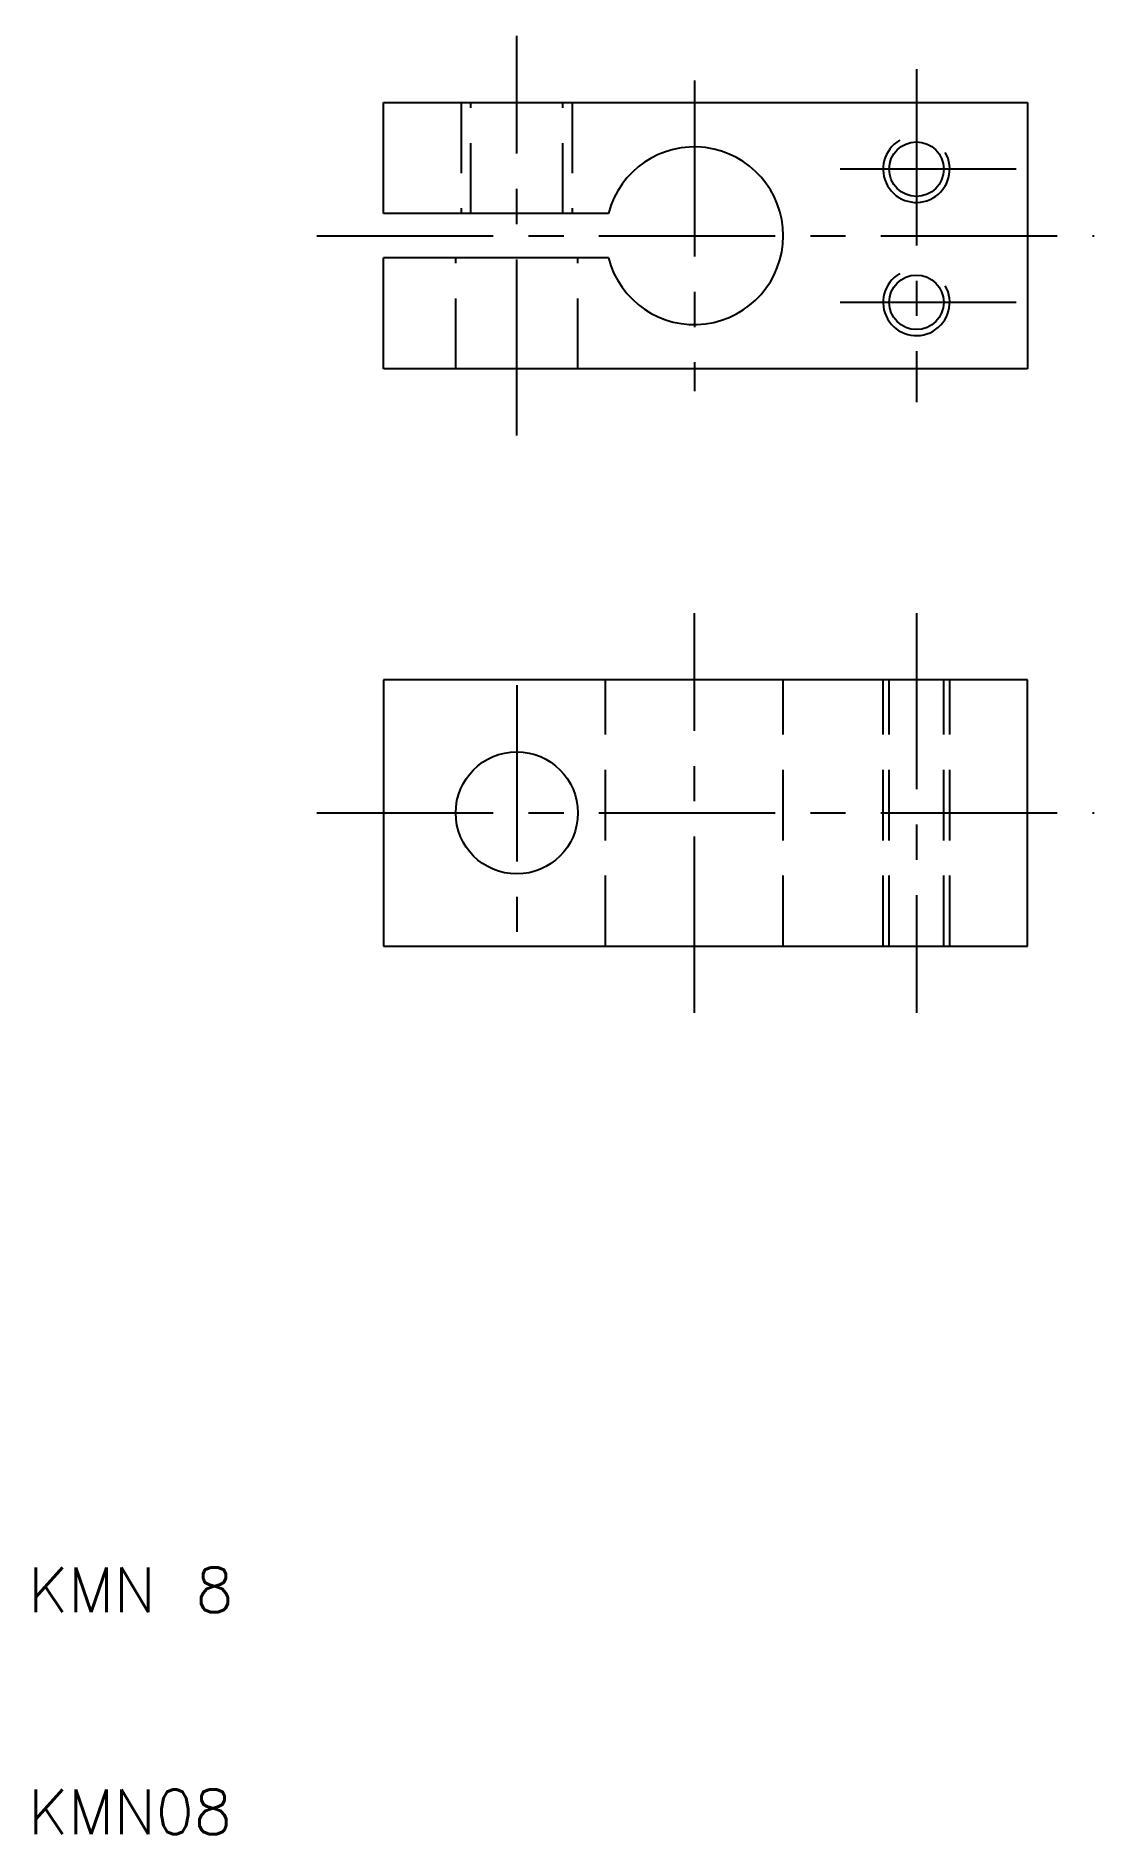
# Model space of a CAD drawing. Extents: x 10.3 to 58, y 10 to 91.
import ezdxf

# ---------------------------------------------------------------- set-up
doc = ezdxf.new("R2010")
doc.units = 0
doc.header["$LTSCALE"] = 0.25
doc.linetypes.add('CENTER', pattern=[50.8, 31.75, -6.35, 6.35, -6.35])
doc.linetypes.add('DASHED', pattern=[19.05, 12.7, -6.35])
doc.layers.get('0').update_dxf_attribs({"linetype": 'CONTINUOUS'})
doc.layers.add('CENTER', color=1, linetype='CENTER')
doc.styles.get("Standard").update_dxf_attribs({"font": 'txt.shx', "bigfont": 'extfont.shx'})

msp = doc.modelspace()

# ---------------------------------------------------------------- linework, layer by layer
for p, q in [((26, 88), (55, 88)), ((26, 83), (26, 88)), ((55, 88), (55, 76)), ((36.127, 83), (26, 83)), ((26, 76), (26, 81)), ((36.127, 81), (26, 81)), ((55, 76), (26, 76)), ((26, 62), (26, 50)), ((55, 62), (26, 62)), ((55, 50), (55, 62)), ((26, 50), (55, 50))]:
    msp.add_line(p, q)
at = {"color": 3, "linetype": 'DASHED'}
for p, q in [((29.5, 88), (29.5, 83)), ((29.933, 83), (29.933, 88)), ((34.067, 83), (34.067, 88)), ((34.5, 88), (34.5, 83)), ((29.25, 76), (29.25, 81)), ((34.75, 76), (34.75, 81)), ((36, 50), (36, 62)), ((44, 50), (44, 62)), ((48.5, 50), (48.5, 62)), ((48.7705, 50), (48.7705, 62)), ((51.2295, 50), (51.2295, 62)), ((51.5, 50), (51.5, 62))]:
    msp.add_line(p, q, dxfattribs=at)
for centre, radius in [((50, 85), 1.2295), ((50, 79), 1.2295), ((32, 56), 2.75)]:
    msp.add_circle(centre, radius)
msp.add_arc((40, 82), 4, 194.477512, 165.522488)
at = {"color": 3}
for centre in [(50, 85), (50, 79)]:
    msp.add_arc(centre, 1.5, 120, 30, dxfattribs=at)
at = {"layer": 'CENTER', "color": 1, "linetype": 'CENTER'}
for p, q in [((32, 73), (32, 91)), ((50, 89.5), (50, 74.5)), ((40, 89), (40, 75)), ((54.5, 85), (45.5, 85)), ((23, 82), (58, 82)), ((54.5, 79), (45.5, 79)), ((40, 47), (40, 65)), ((50, 65), (50, 47)), ((32, 61.75), (32, 50.25)), ((23, 56), (58, 56))]:
    msp.add_line(p, q, dxfattribs=at)

# ---------------------------------------------------------------- texts
for s, p in [('KMN 8', (10, 20)), ('KMN08', (10, 10))]:
    msp.add_text(s, height=2).set_placement(p)

doc.saveas('drawing.dxf')
